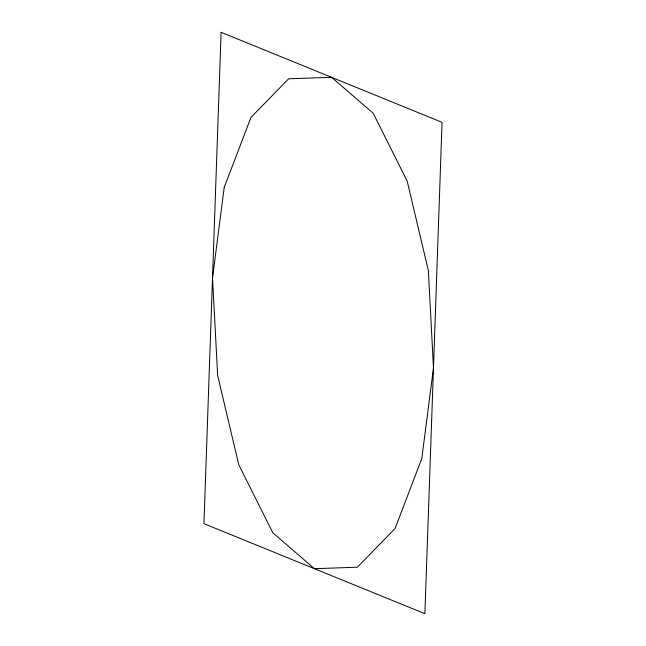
<?xml version="1.0" encoding="UTF-8"?>
<svg xmlns="http://www.w3.org/2000/svg" width="646" height="646" viewBox="0 0 646 646"><rect width="100%" height="100%" fill="white"/><g stroke="black" fill="none" stroke-linecap="round" stroke-linejoin="round"><path stroke-width="0.97" d="M221.102 32.3L203.942 523.664L424.898 613.7L442.058 122.336L221.102 32.3M224.21 187.388L212.518 277.982L217.645 375.431L238.81 464.886L272.79 532.756L314.424 568.682L357.351 567.212L395.053 528.557L421.79 458.612L433.482 368.018L428.355 270.569L407.19 181.114L373.21 113.244L331.576 77.318L288.649 78.788L250.947 117.443L224.21 187.388"/></g></svg>
